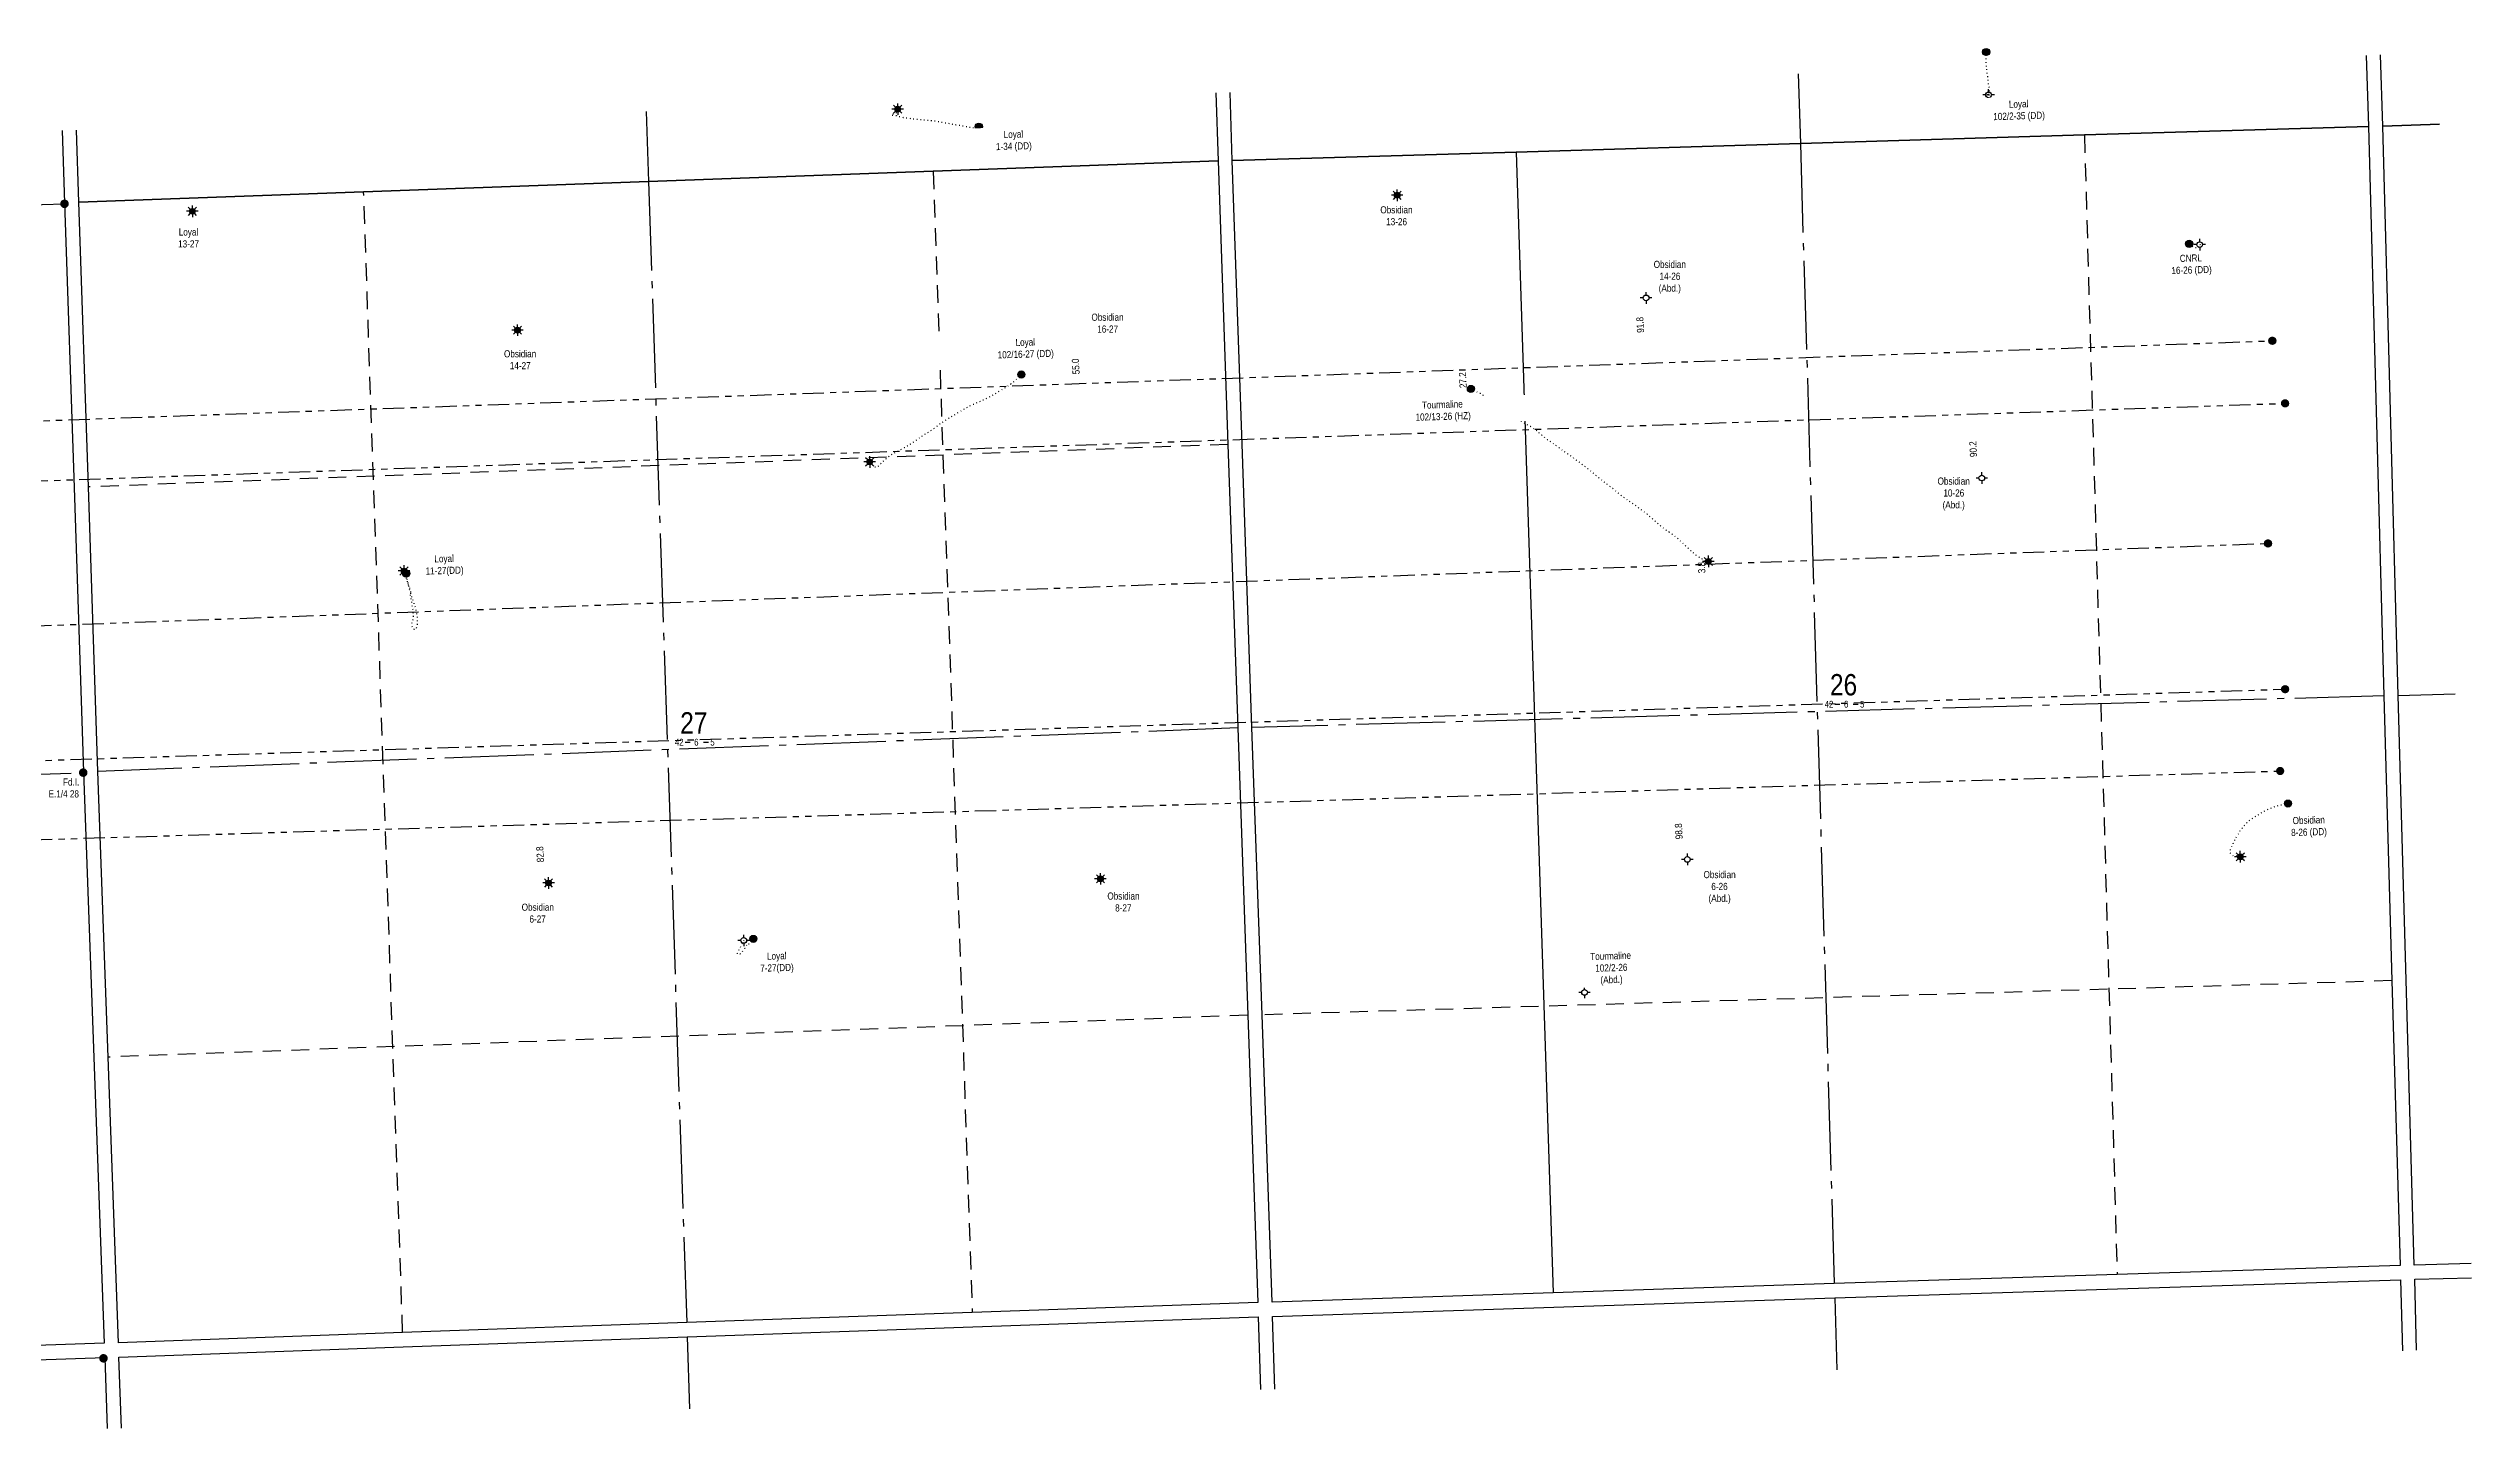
# Model space of a CAD drawing. Extents: x 634445 to 652632, y 5817173 to 5838663.
# Drawn here: x 649226 to 652632, y 5834337 to 5836278 of the extents above; entities that cross this region are included whole.
import ezdxf
from ezdxf.enums import TextEntityAlignment as Align

# ---------------------------------------------------------------- set-up
doc = ezdxf.new("R2010")
doc.units = 0
doc.header["$LTSCALE"] = 5
for name, pattern in [('foc-DOT', [1, 0.2, -0.8]), ('foc-DRILLPATH', [14.75, 6, -1.75, 1.75, -1.75, 1.75, -1.75]), ('foc-LSD', [8, 5, -3]), ('foc-QUARTERLINE', [33, 25, -3, 2, -3])]:
    doc.linetypes.add(name, pattern=pattern)
for name, color, linetype in [('10', 1, 'Continuous'), ('9', 3, 'Continuous'), ('AS-DRILL', 8, 'foc-DOT'), ('AS-DRILL-T', 8, 'Continuous'), ('C-WS-S', 8, 'Continuous'), ('F-WS-S', 8, 'Continuous'), ('L-BD', 7, 'Continuous'), ('L-MON', 1, 'Continuous'), ('L-SEC', 7, 'Continuous'), ('L-SECLBL', 7, 'Continuous'), ('L-SECQ', 8, 'foc-QUARTERLINE'), ('L-SECTION-LSD', 7, 'foc-LSD'), ('P-PDRILLPATH', 12, 'foc-DRILLPATH')]:
    doc.layers.add(name, color=color, linetype=linetype)
doc.layers.add('Z-DRILL-POINT', color=7, linetype='Continuous', true_color=0x7575ff, plot=False)
doc.styles.add('80L', font='ARIALN.TTF', dxfattribs={"height": 10})
doc.styles.add('SIMPLEX', font='ARIALN.TTF')

# ---------------------------------------------------------------- blocks, each defined once
blk = doc.blocks.new('fdia')
at = {"color": 255, "const_width": 1}
blk.add_lwpolyline([(-0.5, 0, 1), (0.5, 0, 1)], format="xyb", close=True, dxfattribs=at)
blk = doc.blocks.new('Fdiaa')
blk.add_blockref('fdia', (0, 0))
blk = doc.blocks.new('fdib')
at = {"color": 1, "const_width": 1.6}
blk.add_lwpolyline([(-0.4, 0, 1), (0.4, 0, 1)], format="xyb", close=True, dxfattribs=at)
at = {"color": 1}
blk.add_circle((0, 0), 0.8, dxfattribs=at)
blk = doc.blocks.new('Fdibb')
blk.add_blockref('fdib', (0, 0))
blk = doc.blocks.new('fdicc')
for name in ['Fdibb', 'Fdiaa']:
    blk.add_blockref(name, (0, 0))
blk = doc.blocks.new('FDI')
blk.add_blockref('fdicc', (0, 0))
blk = doc.blocks.new('L-SECLBL')
at = {"layer": '9', "color": 7}
for p, q in [((-5.1, -27.8), (-12.3, -27.8)), ((20.7, -27.8), (13.5, -27.8))]:
    blk.add_line(p, q, dxfattribs=at)
at = {"layer": '10', "color": 2, "style": 'SIMPLEX'}
blk.add_attdef('SEC', text='', height=30, dxfattribs=at).set_placement((0, 0), align=Align.MIDDLE)
at = {"layer": '10', "color": 5, "style": '80L'}
blk.add_attdef('TWP', text='', height=9.5, dxfattribs=at).set_placement((-14.4, -27.4), align=Align.MIDDLE_RIGHT)
blk.add_attdef('RGE', text='', height=9.5, dxfattribs=at).set_placement((3.6, -27.4), align=Align.MIDDLE_CENTER)
blk.add_attdef('MER', text='', height=9.5, dxfattribs=at).set_placement((23.2, -27.4), align=Align.MIDDLE_LEFT)
blk = doc.blocks.new('plbh')
at = {"layer": 'L-MON'}
h = blk.add_hatch(color=255, dxfattribs=at)
h.dxf.hatch_style = 1
edge = h.paths.add_edge_path()
edge.add_arc((0, 0), 1.16, 0, 360)
h = blk.add_hatch(color=256, dxfattribs=at)
h.dxf.hatch_style = 1
h.paths.add_polyline_path([(-0.96, 0, 1), (0.96, 0, 1)])
h.paths.add_polyline_path([(0.91, 0, -1), (-0.91, 0, -1)], flags=16)
h.paths.add_polyline_path([(0.45, 0, -1), (-0.45, 0, -1)], flags=0)
h = blk.add_hatch(color=256, dxfattribs=at)
h.dxf.hatch_style = 1
h.paths.add_polyline_path([(-0.45, 0, 1), (0.45, 0, 1)])
h.paths.add_polyline_path([(0.4, 0, -1), (-0.4, 0, -1)], flags=16)
at = {"layer": 'L-MON', "color": 240}
for radius in [0.96, 0.91, 0.45, 0.4]:
    blk.add_circle((0, 0), radius, dxfattribs=at)
blk = doc.blocks.new('GAS')
h = blk.add_hatch(color=255)
h.dxf.hatch_style = 1
edge = h.paths.add_edge_path()
edge.add_arc((0, 0), 0.9, 0, 360)
for p, q in [((-0.81, 0), (-1.62, 0)), ((-0.57, 0.57), (-1.14, 1.14)), ((0, 0.81), (0, 1.62)), ((0.57, 0.57), (1.14, 1.14)), ((1.62, 0), (0.81, 0)), ((-0.57, -0.57), (-1.14, -1.14)), ((0, -0.81), (0, -1.62)), ((1.14, -1.14), (0.57, -0.57))]:
    blk.add_line(p, q)
blk.add_circle((0, 0), 0.8)
blk = doc.blocks.new('BH-Existing')
at = {"layer": 'AS-DRILL-T'}
h = blk.add_hatch(color=256, dxfattribs=at)
h.dxf.hatch_style = 1
edge = h.paths.add_edge_path()
edge.add_arc((0, 0), 0.5, 0, 360)
blk.add_circle((0, 0), 0.5, dxfattribs=at)
blk = doc.blocks.new('GABD')
for p, q in [((-0.81, 0), (-1.62, 0)), ((0, 0.81), (0, 1.62)), ((1.62, 0), (0.81, 0)), ((0, -0.81), (0, -1.62))]:
    blk.add_line(p, q)
blk.add_circle((0, 0), 0.8)

msp = doc.modelspace()

# ---------------------------------------------------------------- linework, layer by layer
at = {"layer": 'AS-DRILL', "flags": 128}
for points in [[(651953.245, 5836212.759), (651953.306, 5836212.741), (651953.767, 5836212.716), (651954.236, 5836212.74), (651954.745, 5836212.806), (651954.809, 5836212.998), (651954.358, 5836213.324), (651953.853, 5836213.489), (651953.328, 5836213.642), (651952.81, 5836213.886), (651952.472, 5836214.136), (651952.334, 5836214.062), (651952.232, 5836213.488), (651952.213, 5836212.827), (651952.192, 5836212.216), (651952.361, 5836211.931), (651952.969, 5836211.67), (651953.336, 5836211.462), (651953.388, 5836211.403), (651953.288, 5836211.39), (651953.048, 5836211.403), (651952.558, 5836211.367), (651952.276, 5836211.449), (651951.893, 5836211.867), (651951.47, 5836212.264), (651951.057, 5836212.671), (651950.923, 5836212.787), (651950.976, 5836212.689), (651951.56, 5836212.277), (651952.617, 5836212.38), (651953.02, 5836212.592), (651953.533, 5836212.848), (651953.93, 5836212.951), (651954.26, 5836212.951), (651954.28, 5836212.642), (651954.075, 5836212.155), (651953.687, 5836211.743), (651953.267, 5836211.73), (651952.426, 5836211.763), (651952.004, 5836211.81), (651951.868, 5836212.006), (651952.063, 5836212.182), (651952.269, 5836212.309), (651952.416, 5836212.413), (651952.524, 5836212.477), (651952.848, 5836212.657), (651953.2, 5836212.928), (651953.567, 5836213.35), (651953.909, 5836213.951), (651954.208, 5836214.62), (651954.477, 5836215.299), (651954.656, 5836215.965), (651954.666, 5836216.606), (651954.546, 5836217.252), (651954.415, 5836217.938), (651954.34, 5836218.726), (651954.302, 5836219.626), (651954.262, 5836220.585), (651954.183, 5836221.513), (651954.022, 5836222.518), (651953.793, 5836223.752), (651953.565, 5836225.296), (651953.374, 5836226.92), (651953.222, 5836228.576), (651953.077, 5836230.363), (651952.898, 5836232.228), (651952.654, 5836234.292), (651952.324, 5836236.532), (651951.983, 5836238.803), (651951.653, 5836241.054), (651951.299, 5836243.414), (651950.97, 5836245.925), (651950.672, 5836248.427), (651950.387, 5836250.829), (651950.144, 5836253.182), (651949.968, 5836255.608), (651949.866, 5836257.916), (651949.824, 5836260.246), (651949.842, 5836262.528), (651949.882, 5836264.78), (651949.902, 5836267.022), (651949.88, 5836269.352), (651949.823, 5836273.082)], [(650419.942, 5836192.679), (650418.94, 5836189.806), (650418.876, 5836189.614), (650418.281, 5836188.165), (650417.509, 5836187.231), (650416.984, 5836186.734), (650416.432, 5836186.137), (650415.656, 5836185.673), (650414.598, 5836185.59), (650413.417, 5836185.614), (650412.25, 5836185.178), (650411.044, 5836184.69), (650410.925, 5836184.656), (650410.886, 5836184.625), (650410.867, 5836184.615), (650410.878, 5836184.565), (650410.94, 5836184.517), (650411.091, 5836184.482), (650411.301, 5836184.478), (650411.582, 5836184.457), (650411.934, 5836184.378), (650412.367, 5836184.301), (650412.88, 5836184.217), (650413.502, 5836184.146), (650414.244, 5836184.099), (650415.107, 5836184.035), (650416.04, 5836183.944), (650417.055, 5836183.785), (650418.163, 5836183.549), (650419.324, 5836183.215), (650420.556, 5836182.823), (650421.858, 5836182.473), (650423.197, 5836182.184), (650424.496, 5836181.914), (650426.008, 5836181.55), (650427.55, 5836181.188), (650429.201, 5836180.859), (650430.95, 5836180.593), (650432.768, 5836180.368), (650434.606, 5836180.155), (650436.494, 5836179.923), (650438.472, 5836179.684), (650440.59, 5836179.439), (650442.87, 5836179.16), (650445.32, 5836178.865), (650447.941, 5836178.566), (650450.67, 5836178.3), (650453.491, 5836178.007), (650456.392, 5836177.696), (650459.302, 5836177.406), (650462.122, 5836177.143), (650464.84, 5836176.926), (650467.417, 5836176.716), (650469.896, 5836176.462), (650472.337, 5836176.157), (650474.769, 5836175.792), (650477.193, 5836175.387), (650479.546, 5836174.989), (650481.81, 5836174.579), (650484.014, 5836174.157), (650486.168, 5836173.753), (650488.3, 5836173.379), (650490.453, 5836172.995), (650492.677, 5836172.583), (650494.931, 5836172.173), (650497.185, 5836171.732), (650499.47, 5836171.282), (650501.754, 5836170.873), (650503.915, 5836170.539), (650505.924, 5836170.301), (650507.803, 5836170.039), (650509.604, 5836169.684), (650511.327, 5836169.307), (650512.948, 5836168.977), (650514.467, 5836168.714), (650515.864, 5836168.507), (650517.189, 5836168.348), (650518.446, 5836168.136), (650519.575, 5836167.871), (650520.603, 5836167.613), (650521.57, 5836167.412), (650522.485, 5836167.261), (650523.349, 5836167.157), (650524.082, 5836167.07), (650524.625, 5836166.967), (650525, 5836166.838), (650525.274, 5836166.696), (650525.529, 5836166.524), (650525.785, 5836166.352), (650526.04, 5836166.2), (650526.304, 5836166.068), (650526.568, 5836165.946), (650527.003, 5836165.779), (650533.256, 5836167.393), (650534.027, 5836168.037)], [(652249.907, 5836002.161), (652249.937, 5836002.182), (652249.993, 5836002.284), (652250.091, 5836002.357), (652250.267, 5836002.182), (652250.387, 5836002.186), (652250.414, 5836001.947), (652250.347, 5836001.845), (652250.484, 5836001.639), (652250.401, 5836001.406), (652250.334, 5836001.304), (652250.48, 5836001.108), (652250.388, 5836000.875), (652250.534, 5836000.68), (652250.521, 5836000.439), (652250.27, 5836000.171), (652250.177, 5835999.938), (652249.96, 5835999.501), (652249.904, 5835999.4), (652249.764, 5835999.055), (652249.502, 5835998.797), (652249.261, 5835998.829), (652249.14, 5835998.855), (652249.073, 5835998.753), (652249.047, 5835998.632), (652248.893, 5835998.438), (652248.471, 5835998.184), (652248.23, 5835998.197), (652247.979, 5835997.929), (652247.706, 5835997.68), (652247.552, 5835997.495), (652247.13, 5835997.242), (652246.639, 5835997.256), (652246.268, 5835997.285), (652246.026, 5835997.337), (652245.668, 5835997.256), (652245.299, 5835997.245), (652245.05, 5835997.517), (652244.632, 5835997.764), (652244.278, 5835997.883), (652243.823, 5835998.049), (652243.516, 5835998.26), (652243.033, 5835998.354), (652242.543, 5835998.329), (652242.055, 5835998.264), (652241.582, 5835998.369), (652241.182, 5835998.667), (652240.848, 5835998.806), (652240.458, 5835999.104), (652240.038, 5835999.432), (652239.617, 5835999.758), (652239.207, 5836000.096), (652238.786, 5836000.423), (652238.366, 5836000.75), (652237.945, 5836001.077), (652237.535, 5836001.404), (652237.114, 5836001.731), (652236.694, 5836002.058), (652236.274, 5836002.385), (652235.863, 5836002.713), (652235.443, 5836003.04), (652235.125, 5836003.29)], [(650380.623, 5835696.54), (650380.885, 5835696.138), (650382.718, 5835694.124), (650385.39, 5835691.505), (650387.199, 5835689.63), (650389.333, 5835689.536), (650391.181, 5835690.263), (650393.419, 5835691.333), (650394.419, 5835692.324), (650394.465, 5835692.455), (650394.52, 5835692.617), (650394.634, 5835692.821), (650394.816, 5835693.066), (650395.057, 5835693.374), (650395.376, 5835693.734), (650395.754, 5835694.126), (650396.191, 5835694.55), (650396.688, 5835695.005), (650397.302, 5835695.534), (650398.032, 5835696.167), (650398.85, 5835696.913), (650399.774, 5835697.752), (650400.787, 5835698.653), (650401.859, 5835699.567), (650402.932, 5835700.46), (650404.006, 5835701.314), (650405.109, 5835702.218), (650406.221, 5835703.153), (650407.344, 5835704.038), (650408.458, 5835704.893), (650409.572, 5835705.768), (650410.756, 5835706.615), (650412.17, 5835707.489), (650415.377, 5835709.248), (650419.475, 5835711.316), (650421.693, 5835712.405), (650423.831, 5835713.471), (650425.81, 5835714.513), (650427.698, 5835715.581), (650429.692, 5835716.773), (650431.793, 5835718.059), (650433.923, 5835719.385), (650436.043, 5835720.731), (650438.212, 5835722.079), (650440.401, 5835723.447), (650444.804, 5835726.324), (650446.803, 5835727.686), (650448.929, 5835729.173), (650451.054, 5835730.639), (650453.112, 5835732.053), (650455.14, 5835733.436), (650459.279, 5835736.135), (650463.558, 5835738.808), (650467.728, 5835741.468), (650471.645, 5835744.22), (650473.493, 5835745.628), (650475.369, 5835747.087), (650477.323, 5835748.598), (650479.347, 5835750.111), (650481.451, 5835751.626), (650485.863, 5835754.564), (650490.34, 5835757.313), (650494.752, 5835759.921), (650499.194, 5835762.509), (650503.526, 5835765.114), (650507.688, 5835767.703), (650511.667, 5835770.057), (650515.483, 5835772.196), (650519.189, 5835774.331), (650523.178, 5835776.375), (650527.701, 5835778.296), (650532.184, 5835780.205), (650536.22, 5835782.03), (650538.094, 5835782.888), (650540.017, 5835783.808), (650542.027, 5835784.791), (650544.088, 5835785.785), (650546.188, 5835786.79), (650548.298, 5835787.776), (650550.398, 5835788.801), (650554.774, 5835791.257), (650559.323, 5835793.958), (650563.775, 5835796.547), (650568.029, 5835799.079), (650572.102, 5835801.636), (650575.936, 5835804.146), (650579.383, 5835806.593), (650581.787, 5835808.448), (650582.45, 5835808.989), (650585.198, 5835811.365), (650587.669, 5835813.662), (650589.883, 5835815.831), (650591.989, 5835817.937), (650593.707, 5835819.641)], [(651559.345, 5835556.725), (651559.324, 5835556.755), (651557.341, 5835558.094), (651556.33, 5835558.453), (651556.18, 5835558.458), (651556.015, 5835558.293), (651555.593, 5835557.699), (651554.447, 5835557.564), (651553.647, 5835557.869), (651553.541, 5835558.376), (651553.518, 5835558.475), (651553.486, 5835558.524), (651553.395, 5835558.571), (651553.101, 5835558.692), (651552.705, 5835558.87), (651552.199, 5835559.074), (651551.63, 5835559.327), (651550.959, 5835559.696), (651550.193, 5835560.193), (651549.325, 5835560.746), (651548.396, 5835561.357), (651547.435, 5835562.018), (651546.432, 5835562.737), (651545.338, 5835563.483), (651544.175, 5835564.218), (651542.931, 5835564.969), (651541.614, 5835565.819), (651540.262, 5835566.817), (651538.966, 5835567.957), (651537.647, 5835569.197), (651536.246, 5835570.474), (651534.825, 5835571.79), (651533.321, 5835573.164), (651531.725, 5835574.636), (651530.068, 5835576.105), (651528.371, 5835577.593), (651526.681, 5835579.181), (651524.927, 5835580.887), (651523.351, 5835582.359), (651521.023, 5835584.508), (651518.981, 5835586.465), (651516.859, 5835588.44), (651514.619, 5835590.331), (651512.281, 5835592.16), (651510.099, 5835593.803), (651507.264, 5835595.825), (651504.658, 5835597.615), (651502.081, 5835599.386), (651499.596, 5835601.11), (651497.141, 5835602.854), (651494.612, 5835604.726), (651492.087, 5835606.779), (651489.567, 5835608.982), (651486.995, 5835611.263), (651484.311, 5835613.6), (651481.474, 5835616.024), (651478.608, 5835618.436), (651475.885, 5835620.732), (651473.225, 5835622.94), (651470.495, 5835625.147), (651467.685, 5835627.35), (651464.785, 5835629.561), (651461.795, 5835631.769), (651458.757, 5835633.926), (651455.761, 5835636.004), (651452.795, 5835638.073), (651449.747, 5835640.219), (651447.046, 5835642.116), (651444.222, 5835644.139), (651441.357, 5835646.201), (651438.431, 5835648.271), (651435.552, 5835650.443), (651432.802, 5835652.668), (651430.172, 5835654.858), (651427.565, 5835656.978), (651424.939, 5835659.077), (651422.231, 5835661.194), (651419.505, 5835663.28), (651416.646, 5835665.452), (651413.808, 5835667.615), (651411.039, 5835669.77), (651408.311, 5835671.926), (651405.499, 5835674.19), (651402.553, 5835676.6), (651399.44, 5835679.224), (651396.377, 5835681.85), (651393.305, 5835684.426), (651390.146, 5835686.929), (651386.947, 5835689.421), (651383.76, 5835691.863), (651380.606, 5835694.186), (651377.441, 5835696.529), (651374.329, 5835698.803), (651371.248, 5835701.038), (651368.239, 5835703.226), (651365.241, 5835705.354), (651362.235, 5835707.451), (651359.239, 5835709.529), (651356.252, 5835711.637), (651353.223, 5835713.794), (651350.101, 5835716.078), (651347.131, 5835718.267), (651344.266, 5835720.309), (651341.505, 5835722.224), (651338.806, 5835724.101), (651336.095, 5835726.018), (651333.415, 5835727.915), (651330.734, 5835729.833), (651328.059, 5835731.871), (651325.399, 5835734.069), (651322.757, 5835736.348), (651320.154, 5835738.668), (651317.605, 5835740.84), (651314.901, 5835742.847), (651312.054, 5835744.659), (651309.179, 5835746.391), (651306.416, 5835748.026), (651303.636, 5835749.61), (651300.803, 5835751.263), (651297.898, 5835752.983), (651294.982, 5835754.754), (651292.105, 5835756.535), (651289.31, 5835758.249), (651286.617, 5835759.936), (651284.014, 5835761.576), (651281.443, 5835763.187), (651278.749, 5835764.894), (651275.868, 5835766.785), (651272.835, 5835768.792), (651269.735, 5835770.977), (651266.735, 5835773.205), (651263.795, 5835775.404), (651260.917, 5835777.556), (651258.12, 5835779.65), (651255.446, 5835781.668), (651252.896, 5835783.549), (651250.47, 5835785.315), (651248.117, 5835786.983), (651245.727, 5835788.579), (651243.297, 5835790.134), (651240.902, 5835791.56), (651238.967, 5835792.641), (651238.601, 5835792.839), (651236.352, 5835794.04), (651234.127, 5835795.151), (651232.166, 5835796.111), (651226.74, 5835798.774), (651225.613, 5835799.329)], [(649726.119, 5835543.251), (649732.057, 5835523.534), (649732.54, 5835522.158), (649733.331, 5835520.161), (649733.864, 5835518.767), (649734.455, 5835517.134), (649734.993, 5835515.25), (649735.068, 5835513.451), (649734.775, 5835510.621), (649734.853, 5835507.742), (649735.685, 5835503.786), (649736.428, 5835500.777), (649736.848, 5835497.528), (649737.359, 5835493.922), (649737.597, 5835492.679), (649737.776, 5835491.754), (649738.387, 5835488.792), (649738.645, 5835486.578), (649738.761, 5835484.101), (649738.864, 5835482.713), (649738.942, 5835481.465), (649738.968, 5835479.985), (649738.996, 5835478.425), (649739.018, 5835477.055), (649738.949, 5835475.713), (649738.65, 5835474.383), (649738.324, 5835473.593), (649737.939, 5835472.78), (649737.397, 5835471.523), (649736.945, 5835470.269), (649736.641, 5835469.099), (649736.504, 5835467.694), (649736.544, 5835466.404), (649738.603, 5835462.566), (649739.398, 5835462.06), (649740.131, 5835461.652), (649740.731, 5835461.331), (649741.21, 5835461.045), (649741.919, 5835460.787), (649742.246, 5835460.887), (649742.567, 5835461.177), (649742.894, 5835461.597), (649743.228, 5835462.138), (649743.539, 5835462.768), (649743.847, 5835463.467), (649744.144, 5835464.247), (649744.415, 5835465.166), (649744.663, 5835466.224), (649744.878, 5835467.381), (649745.068, 5835468.667), (649745.175, 5835470.091), (649745.239, 5835473.215), (649745.076, 5835476.571), (649744.691, 5835479.981), (649744.264, 5835483.44), (649743.643, 5835486.732), (649743.223, 5835488.36), (649742.358, 5835491.425), (649741.402, 5835494.547), (649739.683, 5835499.687), (649737.854, 5835504.853), (649736.734, 5835508.09), (649736.27, 5835509.516), (649735.514, 5835511.954), (649734.877, 5835514.156), (649734.271, 5835516.268), (649733.77, 5835518.254), (649733.56, 5835519.218), (649733.197, 5835520.957), (649732.888, 5835522.549), (649732.555, 5835523.929), (649732.207, 5835525.179), (649731.943, 5835526.281), (649731.615, 5835527.832), (649731.272, 5835529.222), (649730.884, 5835530.451), (649730.489, 5835531.599), (649730.195, 5835532.711), (649729.922, 5835533.763), (649729.612, 5835534.744), (649729.366, 5835535.587), (649729.172, 5835536.361), (649729.069, 5835537.108), (649729.093, 5835537.969), (649729.165, 5835538.552), (649729.239, 5835539.074), (649729.283, 5835539.576)], [(652306.999, 5835141.429), (652306.676, 5835141.529), (652306.374, 5835141.59), (652306.043, 5835141.609), (652305.73, 5835141.71), (652305.359, 5835141.728), (652304.956, 5835141.815), (652304.625, 5835141.835), (652304.384, 5835141.878), (652304.232, 5835141.943), (652303.999, 5835142.026), (652303.597, 5835142.103), (652303.135, 5835142.139), (652302.604, 5835142.172), (652302.104, 5835142.166), (652301.533, 5835142.179), (652300.872, 5835142.198), (652300.332, 5835142.211), (652299.831, 5835142.226), (652299.34, 5835142.23), (652298.93, 5835142.237), (652298.527, 5835142.335), (652298.052, 5835142.49), (652297.587, 5835142.646), (652297.068, 5835142.9), (652296.538, 5835143.223), (652295.973, 5835143.706), (652295.407, 5835144.198), (652294.975, 5835144.565), (652294.493, 5835144.97), (652294.049, 5835145.397), (652293.615, 5835145.833), (652293.222, 5835146.261), (652292.841, 5835146.9), (652292.491, 5835147.549), (652292.174, 5835148.089), (652292.079, 5835148.256), (652292.598, 5835149.233), (652293.21, 5835150.803), (652294.584, 5835154.538), (652295.552, 5835156.519), (652297.115, 5835159.979), (652299.901, 5835165.899), (652303.277, 5835172.188), (652307.289, 5835178.576), (652311.709, 5835184.397), (652315.883, 5835188.83), (652322.219, 5835194.5), (652330.489, 5835199.431), (652337.389, 5835203.699), (652344.048, 5835207.368), (652351.8, 5835210.622), (652358.106, 5835212.77), (652363.481, 5835214.289), (652369.803, 5835215.597), (652374.027, 5835216.179)], [(650203.599, 5835023.725), (650195.384, 5835007.834), (650194.832, 5835006.607), (650194.563, 5835005.588), (650194.546, 5835004.827), (650194.654, 5835004.57), (650194.88, 5835004.407), (650195.252, 5835004.329), (650195.752, 5835004.354), (650196.309, 5835004.461), (650196.845, 5835004.578), (650197.272, 5835004.681), (650197.551, 5835004.74), (650197.982, 5835004.713), (650198.485, 5835004.938), (650199.009, 5835005.455), (650199.542, 5835006.022), (650200.055, 5835006.568), (650201.24, 5835007.725), (650201.658, 5835008.148), (650202.543, 5835009.296), (650203.473, 5835010.585), (650204.451, 5835011.655), (650205.349, 5835012.714), (650206.164, 5835013.839), (650206.833, 5835014.88), (650207.226, 5835015.743), (650207.632, 5835016.536), (650207.987, 5835017.347), (650208.043, 5835017.469), (650208.266, 5835018.046), (650208.523, 5835018.794), (650208.728, 5835019.271), (650208.758, 5835019.272), (650208.878, 5835019.275), (650208.97, 5835019.218), (650208.986, 5835019.019), (650209.25, 5835018.907), (650209.925, 5835018.747), (650210.565, 5835018.767), (650211.206, 5835019.047), (650211.909, 5835019.309), (650212.608, 5835019.67), (650213.259, 5835019.981), (650213.862, 5835020.209), (650214.462, 5835020.848), (650215.048, 5835021.657), (650215.564, 5835022.453), (650216.072, 5835023.799), (650216.198, 5835024.253), (650216.356, 5835024.668), (650216.849, 5835025.544), (650217.069, 5835025.871)]]:
    msp.add_lwpolyline(points, dxfattribs=at)
at = {"layer": 'L-BD'}
msp.add_line((651289.459, 5836132.425), (651341.312, 5834528.214), dxfattribs=at)
at = {"layer": 'L-SEC'}
for p, q in [((652483.74, 5836268.286), (652487.019, 5836168.34)), ((652507.12, 5836168.973), (652503.841, 5836268.942)), ((650866.938, 5836215.491), (650870.167, 5836119.849)), ((650890.268, 5836120.452), (650887.038, 5836216.147)), ((649245.811, 5836162.555), (649249.027, 5836060.94)), ((649269.125, 5836061.67), (649265.911, 5836163.211)), ((652087.832, 5836156.37), (652487.019, 5836168.34)), ((652487.019, 5836168.34), (652087.832, 5836156.37)), ((652487.019, 5836168.34), (652497.886, 5835768.001)), ((652586.97, 5836171.49), (652507.12, 5836168.973)), ((652507.12, 5836168.973), (652586.97, 5836171.49)), ((652517.988, 5835768.618), (652507.12, 5836168.973)), ((650890.268, 5836120.452), (651289.459, 5836132.425)), ((651289.459, 5836132.425), (650890.268, 5836120.452)), ((651289.459, 5836132.425), (651688.647, 5836144.399)), ((651688.647, 5836144.399), (651289.459, 5836132.425)), ((651688.647, 5836144.399), (652087.832, 5836156.37)), ((652087.832, 5836156.37), (651688.647, 5836144.399)), ((650469.906, 5836105.305), (650069.646, 5836090.76)), ((650069.646, 5836090.76), (650469.906, 5836105.305)), ((650870.167, 5836119.849), (650469.906, 5836105.305)), ((650469.906, 5836105.305), (650870.167, 5836119.849)), ((650870.167, 5836119.849), (650883.992, 5835721.193)), ((650904.095, 5835721.776), (650890.268, 5836120.452)), ((649249.027, 5836060.94), (649262.373, 5835660.8)), ((649669.385, 5836076.215), (649269.125, 5836061.67)), ((649269.125, 5836061.67), (649669.385, 5836076.215)), ((649282.471, 5835661.548), (649269.125, 5836061.67)), ((650069.646, 5836090.76), (649669.385, 5836076.215)), ((649669.385, 5836076.215), (650069.646, 5836090.76)), ((648446.458, 5836035.075), (649248.937, 5836059.62)), ((652497.886, 5835768.001), (652508.753, 5835367.662)), ((652528.855, 5835368.262), (652517.988, 5835768.618)), ((650883.992, 5835721.193), (650897.817, 5835322.537)), ((650917.921, 5835323.099), (650904.095, 5835721.776)), ((649262.373, 5835660.8), (649275.719, 5835260.659)), ((649295.816, 5835261.426), (649282.471, 5835661.548)), ((652508.753, 5835367.662), (652520.111, 5834967.184)), ((652540.214, 5834967.776), (652528.855, 5835368.262)), ((650897.817, 5835322.537), (650911.979, 5834918.553)), ((650932.081, 5834919.165), (650917.921, 5835323.099)), ((649275.719, 5835260.659), (649290.211, 5834858.951)), ((649310.306, 5834859.694), (649295.816, 5835261.426)), ((652520.111, 5834967.184), (652531.466, 5834566.707)), ((652551.57, 5834567.289), (652540.214, 5834967.776)), ((650911.979, 5834918.553), (650926.141, 5834514.569)), ((650946.241, 5834515.23), (650932.081, 5834919.165)), ((649290.211, 5834858.951), (649304.702, 5834457.244)), ((649324.798, 5834457.96), (649310.306, 5834859.694)), ((652531.466, 5834566.707), (652133.924, 5834553.952)), ((652631.437, 5834569.598), (652551.57, 5834567.289)), ((651341.312, 5834528.214), (650946.241, 5834515.23)), ((651736.382, 5834541.198), (651341.312, 5834528.214)), ((652133.924, 5834553.952), (651736.382, 5834541.198)), ((651736.98, 5834521.095), (652134.508, 5834533.85)), ((652134.508, 5834533.85), (652532.037, 5834546.604)), ((652532.037, 5834546.604), (652534.766, 5834446.639)), ((652552.14, 5834547.185), (652631.995, 5834549.494)), ((652554.866, 5834447.321), (652552.14, 5834547.185)), ((650524.805, 5834500.495), (650123.47, 5834486.422)), ((650926.141, 5834514.569), (650524.805, 5834500.495)), ((650525.494, 5834480.397), (650926.845, 5834494.471)), ((650926.845, 5834494.471), (650929.976, 5834392.251)), ((650946.946, 5834495.131), (651341.963, 5834508.114)), ((650950.076, 5834392.932), (650946.946, 5834495.131)), ((651341.963, 5834508.114), (651736.98, 5834521.095)), ((649724.135, 5834472.191), (649324.798, 5834457.96)), ((650123.47, 5834486.422), (649724.135, 5834472.191)), ((649724.834, 5834452.092), (650124.145, 5834466.322)), ((650124.145, 5834466.322), (650525.494, 5834480.397)), ((649304.702, 5834457.244), (648902.927, 5834443.747)), ((648903.631, 5834423.648), (649305.425, 5834437.145)), ((649305.425, 5834437.145), (649308.892, 5834337.31)), ((649325.523, 5834437.861), (649724.834, 5834452.092)), ((649328.991, 5834337.991), (649325.523, 5834437.861))]:
    msp.add_line(p, q, dxfattribs=at)
at = {"layer": 'L-SECQ'}
for p, q in [((651685.401, 5836242.217), (651688.647, 5836144.399)), ((650066.431, 5836189.351), (650069.646, 5836090.76)), ((651688.647, 5836144.399), (651736.382, 5834541.198)), ((650069.646, 5836090.76), (650123.47, 5834486.422)), ((652508.753, 5835367.662), (650917.921, 5835323.099)), ((652528.855, 5835368.262), (652609.2, 5835370.665)), ((650897.817, 5835322.537), (649295.816, 5835261.426)), ((648473.794, 5835232.198), (649275.239, 5835259.739)), ((651736.98, 5834521.095), (651740.025, 5834419.705)), ((650124.145, 5834466.322), (650127.591, 5834365.057))]:
    msp.add_line(p, q, dxfattribs=at)
at = {"layer": 'L-SECTION-LSD'}
for p, q in [((652087.832, 5836156.37), (652133.924, 5834553.952)), ((650469.906, 5836105.305), (650524.805, 5834500.495)), ((649724.135, 5834472.191), (649669.385, 5836076.215)), ((650883.992, 5835721.193), (649282.471, 5835661.548)), ((652520.111, 5834967.184), (650932.081, 5834919.165)), ((650911.979, 5834918.553), (649310.306, 5834859.694))]:
    msp.add_line(p, q, dxfattribs=at)
at = {"layer": 'P-PDRILLPATH'}
for points in [[(648103.298, 5835270.072), (648591, 5835732), (652352, 5835867)], [(648132.146, 5835310.923), (648606, 5835649), (652370, 5835779)], [(648133.267, 5835270.944), (648611, 5835444), (652346, 5835582)], [(648117.148, 5835310.462), (648594, 5835257), (652370, 5835377)], [(648118.287, 5835270.494), (648612, 5835147), (652363, 5835262)]]:
    msp.add_lwpolyline(points, dxfattribs=at)

# ---------------------------------------------------------------- block references
at = {"layer": 'AS-DRILL-T', "xscale": 10.00000000000007, "yscale": 10.00000000000007, "zscale": 10.00000000000007}
for p in [(651949.823, 5836273.082), (650534.027, 5836168.037), (652235.125, 5836003.29), (650593.707, 5835819.641), (651225.613, 5835799.329), (649729.283, 5835539.576), (652374.027, 5835216.179), (650217.069, 5835025.871)]:
    msp.add_blockref('BH-Existing', p, dxfattribs=at)
at = {"layer": 'C-WS-S', "xscale": 5.000000000000036, "yscale": 5.000000000000036, "zscale": 5.000000000000036}
for p in [(651121.912, 5836071.577), (649885.572, 5835881.885), (650679.018, 5835861.939), (652306.999, 5835141.429), (649929.319, 5835104.558), (650704.899, 5835110.332)]:
    msp.add_blockref('GAS', p, dxfattribs=at)
at = {"layer": 'F-WS-S', "color": 3, "xscale": 5.000000000000036, "yscale": 5.000000000000036, "zscale": 5.000000000000036}
msp.add_blockref('GAS', (650419.942, 5836192.679), dxfattribs=at)
at = {"layer": 'F-WS-S', "xscale": 5.000000000000036, "yscale": 5.000000000000036, "zscale": 5.000000000000036}
for name, p in [('GABD', (651953.245, 5836212.759)), ('GAS', (649428.622, 5836049.077)), ('GABD', (652249.907, 5836002.161)), ('GABD', (651471.794, 5835927.26)), ('GAS', (650380.623, 5835696.54)), ('GABD', (651943.642, 5835674.001)), ('GAS', (649726.119, 5835543.251)), ('GAS', (651559.345, 5835556.725)), ('GABD', (651529.854, 5835137.69)), ('GABD', (650203.599, 5835023.725)), ('GABD', (651385.344, 5834950.634))]:
    msp.add_blockref(name, p, dxfattribs=at)
at = {"layer": 'L-MON', "xscale": 5.000000000000036, "yscale": 5.000000000000036, "zscale": 5.000000000000036}
for name, p in [('FDI', (649248.937, 5836059.62)), ('plbh', (652352, 5835867)), ('plbh', (652370, 5835779)), ('plbh', (652346, 5835582)), ('plbh', (652370, 5835377)), ('FDI', (649275.239, 5835259.739)), ('plbh', (652363, 5835262)), ('FDI', (649303.726, 5834436.105))]:
    msp.add_blockref(name, p, dxfattribs=at)
at = {"layer": 'L-SECLBL', "color": 6}
for p, values in [((651749.403, 5835383.295), {'SEC': '26', 'TWP': '42', 'RGE': '6', 'MER': '5'}), ((650133.41, 5835329.907), {'SEC': '27', 'TWP': '42', 'RGE': '6', 'MER': '5'})]:
    msp.add_blockref('L-SECLBL', p, dxfattribs=at).add_auto_attribs(values)

# ---------------------------------------------------------------- texts
at = {"layer": 'C-WS-S', "char_height": 10, "attachment_point": 1, "style": '80L'}
for s, width, insert in [('\\pi0.73252;Obsidian\\P\\pi8.88736;13-26', 45.2986, (651097.604, 5836056.135)), ('\\pi9.78095;Loyal\\P\\pi8.88736;13-27', 45.2986, (649399.726, 5836024.896)), ('\\pi0.4949;Obsidian\\P\\pi8.64975;14-26\\P\\pi7.50718;(Abd.)', 44.82337, (651482.029, 5835979.387)), ('\\pi11.01962;Obsidian\\P\\pi19.17446;16-27', 65.8728, (650681.255, 5835905.132)), ('\\pi0.73252;Obsidian\\P\\pi8.88736;14-27', 45.2986, (649865.9, 5835853.673)), ('\\pi0.4949;Obsidian\\P\\pi8.64975;10-26\\P\\pi7.50718;(Abd.)', 44.82337, (651881.05, 5835674.659)), ('\\pi16.86009;Obsidian\\P\\pi27.7912;6-26\\P\\pi23.87237;(Abd.)', 77.55375, (651535.724, 5835121.302)), ('\\pi0.73252;Obsidian\\P\\pi11.66363;6-27', 45.2986, (649890.771, 5835075.476)), ('\\pi0.73252;Obsidian\\P\\pi11.6875;8-27', 45.2986, (650713.942, 5835091.129))]:
    msp.add_mtext_dynamic_manual_height_columns(s, width=width, gutter_width=50, heights=[0], dxfattribs=dict(at, insert=insert))
at = {"layer": 'L-BD', "style": '80L'}
for s, p in [('91.8', (651463.477, 5835889.307)), ('55.0', (650670.161, 5835830.851)), ('27.2', (651214.155, 5835811.627)), ('90.2', (651931.481, 5835714.578)), ('3.8', (651549.79, 5835548.046)), ('98.8', (651517.751, 5835177.163)), ('82.8', (649917.365, 5835144.813))]:
    msp.add_text(s, height=10, rotation=93.0287, dxfattribs=at).set_placement(p, align=Align.MIDDLE)
at = {"layer": 'L-MON', "insert": (649223.476, 5835251.485), "char_height": 9.99712, "attachment_point": 1, "style": '80L'}
msp.add_mtext_dynamic_manual_height_columns('\\pi23.33991;Fd.I. \\P\\pi3.0729;E.1/4 28', width=44.31613, gutter_width=49.985, heights=[0], dxfattribs=at)
at = {"layer": 'Z-DRILL-POINT', "color": 30, "style": '80L'}
for s, p in [('E3', (652352, 5835867)), ('D3', (652370, 5835779)), ('C3', (652346, 5835582)), ('B3', (652370, 5835377)), ('A3', (652363, 5835262))]:
    msp.add_text(s, height=1.9994, dxfattribs=at).set_placement(p)

# ---------------------------------------------------------------- next in the draw order: texts
at = {"layer": 'C-WS-S', "char_height": 10, "attachment_point": 1, "rotation": 1.796404, "style": '80L', "bg_fill": 2}
for s, width, insert in [('\\pi99.22108;Loyal\\P\\pi76.76541;102/2-35 (DD)', 224.17885, (651882.371, 5836201.393)), ('\\pi90.68143;Loyal\\P\\pi79.37516;1-34 (DD)', 207.09956, (650478.135, 5836159.128)), ('\\pi71.92178;CNRL\\P\\pi59.66053;16-26 (DD)', 174.04138, (652149.889, 5835985.499)), ('\\pi106.55201;Loyal\\P\\pi80.91081;102/16-27 (DD)', 238.84071, (650478.932, 5835866.215)), ('\\pi97.92036;Tourmaline\\P\\pi88.30235;102/13-26 (HZ)', 252.35505, (651058.852, 5835778.329)), ('\\pi23.10897;Loyal\\P\\pi10.20993;11-27(DD)', 71.95464, (649745.523, 5835564.42)), ('\\pi2.91444;Obsidian\\P\\pi0.27119;8-26 (DD)', 49.66244, (652377.456, 5835197.103)), ('\\pi23.10897;Loyal\\P\\pi13.04417;7-27(DD)', 71.95464, (650213.04, 5835005.843)), ('\\pi10.27057;Tourmaline\\P\\pi16.80194;102/2-26\\P\\pi23.62323;(Abd.)', 77.05546, (651382.869, 5835005.756))]:
    msp.add_mtext_dynamic_manual_height_columns(s, width=width, gutter_width=50, heights=[0], dxfattribs=dict(at, insert=insert))

doc.saveas('drawing.dxf')
